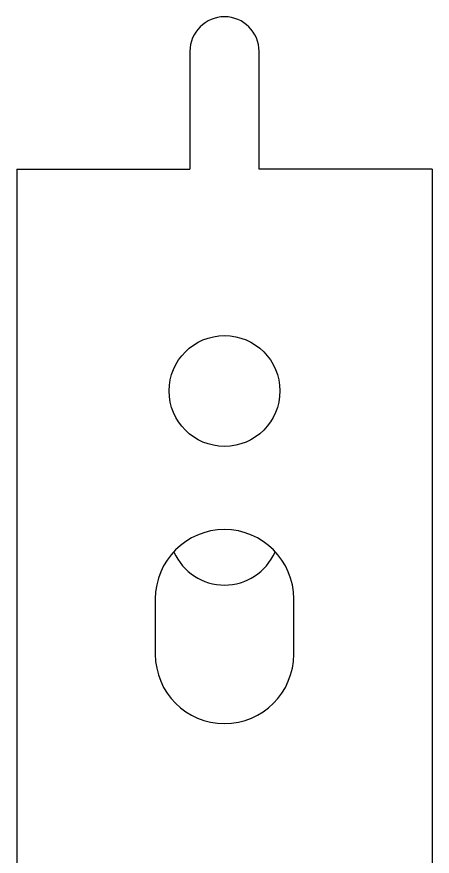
# Model space of a CAD drawing. Header units: millimetres. Extents: x 562 to 17351, y 2396 to 6995.
# Drawn here: x 9250.5 to 9280.5, y 3970.6 to 4031.1 of the extents above; entities that cross this region are included whole.
import ezdxf

# ---------------------------------------------------------------- set-up
doc = ezdxf.new("R2010")
doc.units = ezdxf.units.MM
doc.layers.add('02___PRT_ALL_AXES', color=7, linetype='Continuous')

msp = doc.modelspace()

# ---------------------------------------------------------------- linework, layer by layer
at = {"color": 7, "linetype": 'Continuous'}
for p, q in [((9263.041, 4028.63), (9263.041, 4020.13)), ((9268.041, 4020.13), (9268.041, 4028.63)), ((9250.541, 4020.13), (9250.541, 3685.13)), ((9250.541, 4020.13), (9263.041, 4020.13)), ((9280.541, 4020.13), (9268.041, 4020.13)), ((9280.541, 4020.13), (9280.541, 3685.13)), ((9260.541, 3989.13), (9260.541, 3985.13)), ((9270.541, 3985.13), (9270.541, 3989.13))]:
    msp.add_line(p, q, dxfattribs=at)
for centre, radius, start, end in [((9265.541, 4028.63), 2.5, 0, 180), ((9265.541, 3989.13), 5, 0, 180), ((9265.541, 3994.13), 4, 204.04366, 335.95586), ((9265.541, 3985.13), 5, 180, 0)]:
    msp.add_arc(centre, radius, start, end, dxfattribs=at)
at = {"layer": '02___PRT_ALL_AXES', "color": 7, "linetype": 'Continuous'}
msp.add_circle((9265.541, 4004.13), 4, dxfattribs=at)

doc.saveas('drawing.dxf')
